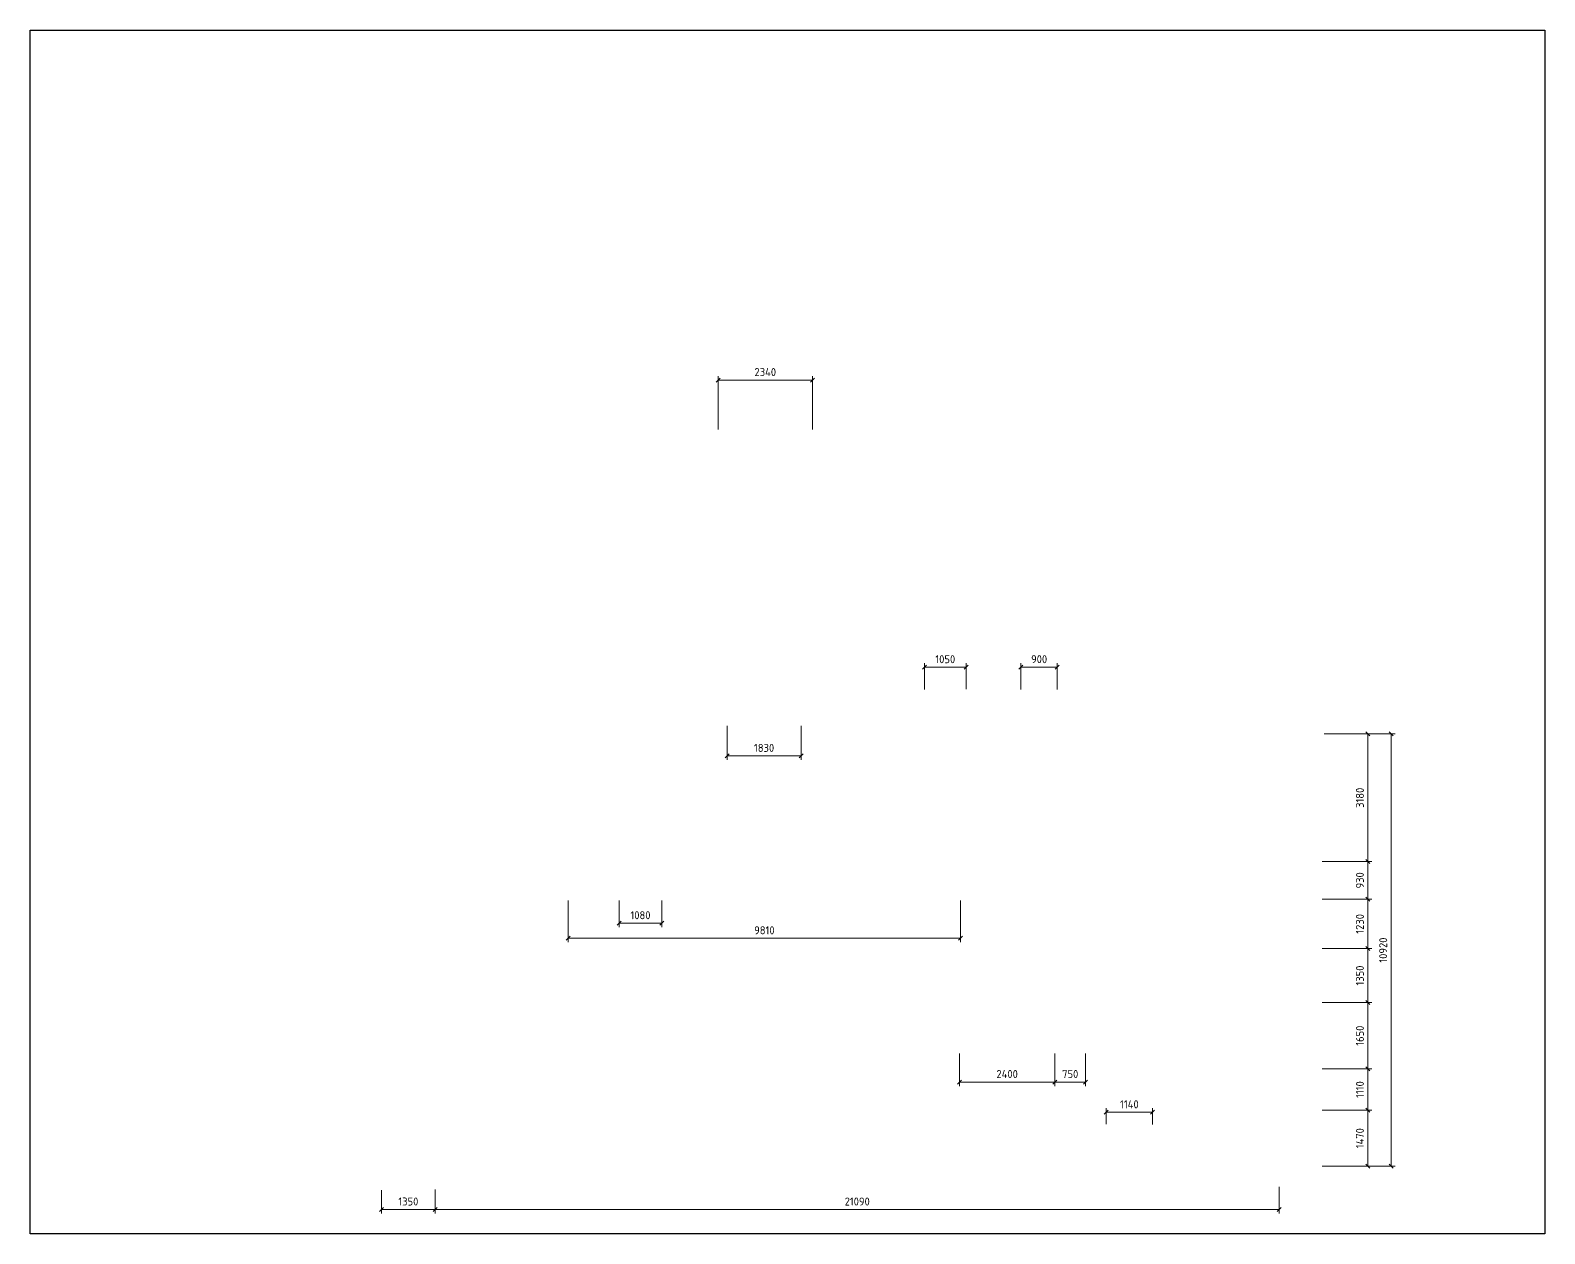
# Model space of a CAD drawing. Header units: millimetres. Extents: x -2662 to 81909, y -12 to 30287.
# Drawn here: x 44063 to 81909, y -12 to 30083 of the extents above; entities that cross this region are included whole.
import ezdxf

# ---------------------------------------------------------------- set-up
doc = ezdxf.new("R2010")
doc.units = ezdxf.units.MM
doc.layers.add('белый', color=7, linetype='Continuous', plot=False)
doc.styles.get("Standard").update_dxf_attribs({"font": 'GOST Common.ttf'})
doc.dimstyles.new('ISO-25', dxfattribs={"dimtxt": 200, "dimasz": 100, "dimexe": 100, "dimexo": 100, "dimgap": 100, "dimtad": 1, "dimdec": 0, "dimtxsty": 'Standard', "dimblk": 'OBLIQUE', "dimcen": 2.5, "dimadec": 0, "dimazin": 0, "dimtfac": 1, "dimtdec": 0, "dimtmove": 0, "dimatfit": 3, "dimfxl": 1, "dimlwd": 5, "dimlwe": 5, "dimarcsym": 0})
doc.dimstyles.new('RED ISO-25', dxfattribs={"dimtxt": 200, "dimasz": 100, "dimexe": 100, "dimexo": 100, "dimgap": 100, "dimtad": 1, "dimdec": 0, "dimtxsty": 'Standard', "dimblk": 'OBLIQUE', "dimcen": 2.5, "dimclrd": 1, "dimclre": 1, "dimclrt": 1, "dimadec": 0, "dimazin": 0, "dimtfac": 1, "dimtdec": 0, "dimtmove": 0, "dimatfit": 3, "dimfxl": 1, "dimtfillclr": 256, "dimlwd": 5, "dimlwe": 5, "dimarcsym": 0})
picture_1 = doc.add_image_def('image2.png', size_in_pixel=(5259, 4182))

# ---------------------------------------------------------------- blocks, each defined once
blk = doc.blocks.new('_Oblique')
at = {"color": 0, "linetype": 'ByBlock', "lineweight": -2}
blk.add_line((-0.5, -0.5), (0.5, 0.5), dxfattribs=at)
blk = doc.blocks.new('*D64')
at = {"color": 0, "lineweight": 5, "transparency": 16777216}
for p, q in [((68821, 13601), (68821, 14255)), ((69726, 14155), (68821, 14155)), ((69726, 13598), (69726, 14255))]:
    blk.add_line(p, q, dxfattribs=at)
at = {"layer": 'Defpoints', "color": 0, "transparency": 16777216}
for p in [(68821, 14155), (68821, 13501), (69726, 13498)]:
    blk.add_point(p, dxfattribs=at)
at = {"color": 0, "lineweight": 5, "transparency": 16777216, "xscale": 100, "yscale": 100, "zscale": 100, "rotation": 180}
blk.add_blockref('_Oblique', (68821, 14155), dxfattribs=at)
at = {"color": 0, "lineweight": 5, "transparency": 16777216, "xscale": 100, "yscale": 100, "zscale": 100}
blk.add_blockref('_Oblique', (69726, 14155), dxfattribs=at)
at = {"color": 0, "transparency": 16777216, "insert": (69274, 14355), "char_height": 200, "attachment_point": 5}
blk.add_mtext('900', dxfattribs=at)
blk = doc.blocks.new('*D112')
at = {"layer": 'Defpoints', "color": 0, "transparency": 16777216}
for p in [(76250, 3076), (77490, 3076), (76250, 1676)]:
    blk.add_point(p, dxfattribs=at)
at = {"layer": 'белый', "color": 0, "lineweight": 5, "transparency": 16777216}
for p, q in [((76350, 3076), (77590, 3076)), ((77490, 1676), (77490, 3076)), ((76350, 1676), (77590, 1676))]:
    blk.add_line(p, q, dxfattribs=at)
at = {"layer": 'белый', "color": 0, "lineweight": 5, "transparency": 16777216, "xscale": 100, "yscale": 100, "zscale": 100}
for p, rotation in [((77490, 3076), 90), ((77490, 1676), 270)]:
    blk.add_blockref('_Oblique', p, dxfattribs=dict(at, rotation=rotation))
at = {"layer": 'белый', "color": 0, "transparency": 16777216, "insert": (77290, 2376), "char_height": 200, "attachment_point": 5, "rotation": 90}
blk.add_mtext('1470', dxfattribs=at)
blk = doc.blocks.new('*D115')
at = {"layer": 'Defpoints', "color": 0, "transparency": 16777216}
for p in [(76250, 4111), (77490, 3076), (77490, 3076)]:
    blk.add_point(p, dxfattribs=at)
at = {"layer": 'белый', "color": 0, "lineweight": 5, "transparency": 16777216}
for p, q in [((76350, 4111), (77590, 4111)), ((77490, 4111), (77490, 3076)), ((77590, 3076), (77590, 3076))]:
    blk.add_line(p, q, dxfattribs=at)
at = {"layer": 'белый', "color": 0, "lineweight": 5, "transparency": 16777216, "xscale": 100, "yscale": 100, "zscale": 100}
for p, rotation in [((77490, 4111), 90), ((77490, 3076), 270)]:
    blk.add_blockref('_Oblique', p, dxfattribs=dict(at, rotation=rotation))
at = {"layer": 'белый', "color": 0, "transparency": 16777216, "insert": (77290, 3593), "char_height": 200, "attachment_point": 5, "rotation": 90}
blk.add_mtext('1110', dxfattribs=at)
blk = doc.blocks.new('*D116')
at = {"layer": 'Defpoints', "color": 0, "transparency": 16777216}
for p in [(76250, 5770), (77490, 4111), (77490, 4111)]:
    blk.add_point(p, dxfattribs=at)
at = {"layer": 'белый', "color": 0, "lineweight": 5, "transparency": 16777216}
for p, q in [((76350, 5770), (77590, 5770)), ((77490, 5770), (77490, 4111)), ((77590, 4111), (77590, 4111))]:
    blk.add_line(p, q, dxfattribs=at)
at = {"layer": 'белый', "color": 0, "lineweight": 5, "transparency": 16777216, "xscale": 100, "yscale": 100, "zscale": 100}
for p, rotation in [((77490, 5770), 90), ((77490, 4111), 270)]:
    blk.add_blockref('_Oblique', p, dxfattribs=dict(at, rotation=rotation))
at = {"layer": 'белый', "color": 0, "transparency": 16777216, "insert": (77290, 4940), "char_height": 200, "attachment_point": 5, "rotation": 90}
blk.add_mtext('1650', dxfattribs=at)
blk = doc.blocks.new('*D117')
at = {"layer": 'Defpoints', "color": 0, "transparency": 16777216}
for p in [(76250, 7119), (77490, 7119), (77490, 5770)]:
    blk.add_point(p, dxfattribs=at)
at = {"layer": 'белый', "color": 0, "lineweight": 5, "transparency": 16777216}
for p, q in [((76350, 7119), (77590, 7119)), ((77490, 5770), (77490, 7119))]:
    blk.add_line(p, q, dxfattribs=at)
at = {"layer": 'белый', "color": 0, "lineweight": 5, "transparency": 16777216, "xscale": 100, "yscale": 100, "zscale": 100}
for p, rotation in [((77490, 7119), 90), ((77490, 5770), 270)]:
    blk.add_blockref('_Oblique', p, dxfattribs=dict(at, rotation=rotation))
at = {"layer": 'белый', "color": 0, "transparency": 16777216, "insert": (77290, 6444), "char_height": 200, "attachment_point": 5, "rotation": 90}
blk.add_mtext('1350', dxfattribs=at)
blk = doc.blocks.new('*D118')
at = {"layer": 'Defpoints', "color": 0, "transparency": 16777216}
for p in [(76250, 8355), (77490, 7119), (77490, 7119)]:
    blk.add_point(p, dxfattribs=at)
at = {"layer": 'белый', "color": 0, "lineweight": 5, "transparency": 16777216}
for p, q in [((76350, 8355), (77590, 8355)), ((77490, 8355), (77490, 7119)), ((77590, 7119), (77590, 7119))]:
    blk.add_line(p, q, dxfattribs=at)
at = {"layer": 'белый', "color": 0, "lineweight": 5, "transparency": 16777216, "xscale": 100, "yscale": 100, "zscale": 100}
for p, rotation in [((77490, 8355), 90), ((77490, 7119), 270)]:
    blk.add_blockref('_Oblique', p, dxfattribs=dict(at, rotation=rotation))
at = {"layer": 'белый', "color": 0, "transparency": 16777216, "insert": (77290, 7737), "char_height": 200, "attachment_point": 5, "rotation": 90}
blk.add_mtext('1230', dxfattribs=at)
blk = doc.blocks.new('*D120')
at = {"layer": 'Defpoints', "color": 0, "transparency": 16777216}
for p in [(76251, 9293), (77490, 8355), (77490, 8355)]:
    blk.add_point(p, dxfattribs=at)
at = {"layer": 'белый', "color": 0, "lineweight": 5, "transparency": 16777216}
for p, q in [((76351, 9293), (77590, 9293)), ((77490, 9293), (77490, 8355)), ((77590, 8355), (77590, 8355))]:
    blk.add_line(p, q, dxfattribs=at)
at = {"layer": 'белый', "color": 0, "lineweight": 5, "transparency": 16777216, "xscale": 100, "yscale": 100, "zscale": 100}
for p, rotation in [((77490, 9293), 90), ((77490, 8355), 270)]:
    blk.add_blockref('_Oblique', p, dxfattribs=dict(at, rotation=rotation))
at = {"layer": 'белый', "color": 0, "transparency": 16777216, "insert": (77290, 8824), "char_height": 200, "attachment_point": 5, "rotation": 90}
blk.add_mtext('930', dxfattribs=at)
blk = doc.blocks.new('*D121')
at = {"layer": 'Defpoints', "color": 0, "transparency": 16777216}
for p in [(76300, 12485), (77490, 9293), (77490, 9293)]:
    blk.add_point(p, dxfattribs=at)
at = {"layer": 'белый', "color": 0, "lineweight": 5, "transparency": 16777216}
for p, q in [((76400, 12485), (77590, 12485)), ((77490, 12485), (77490, 9293)), ((77590, 9293), (77590, 9293))]:
    blk.add_line(p, q, dxfattribs=at)
at = {"layer": 'белый', "color": 0, "lineweight": 5, "transparency": 16777216, "xscale": 100, "yscale": 100, "zscale": 100}
for p, rotation in [((77490, 12485), 90), ((77490, 9293), 270)]:
    blk.add_blockref('_Oblique', p, dxfattribs=dict(at, rotation=rotation))
at = {"layer": 'белый', "color": 0, "transparency": 16777216, "insert": (77290, 10889), "char_height": 200, "attachment_point": 5, "rotation": 90}
blk.add_mtext('3180', dxfattribs=at)
blk = doc.blocks.new('*D122')
at = {"layer": 'Defpoints', "color": 0, "transparency": 16777216}
for p in [(67452, 14155), (66406, 13495), (67452, 13503)]:
    blk.add_point(p, dxfattribs=at)
at = {"layer": 'белый', "color": 0, "lineweight": 5, "transparency": 16777216}
for p, q in [((66406, 13595), (66406, 14255)), ((66406, 14155), (67452, 14155)), ((67452, 13603), (67452, 14255))]:
    blk.add_line(p, q, dxfattribs=at)
at = {"layer": 'белый', "color": 0, "lineweight": 5, "transparency": 16777216, "xscale": 100, "yscale": 100, "zscale": 100, "rotation": 180}
blk.add_blockref('_Oblique', (66406, 14155), dxfattribs=at)
at = {"layer": 'белый', "color": 0, "lineweight": 5, "transparency": 16777216, "xscale": 100, "yscale": 100, "zscale": 100}
blk.add_blockref('_Oblique', (67452, 14155), dxfattribs=at)
at = {"layer": 'белый', "color": 0, "transparency": 16777216, "insert": (66929, 14355), "char_height": 200, "attachment_point": 5}
blk.add_mtext('1050', dxfattribs=at)
blk = doc.blocks.new('*D123')
at = {"layer": 'Defpoints', "color": 0, "transparency": 16777216}
for p in [(77490, 12485), (78072, 12485), (77490, 1676)]:
    blk.add_point(p, dxfattribs=at)
at = {"layer": 'белый', "color": 0, "lineweight": 5, "transparency": 16777216}
for p, q in [((77590, 12485), (78172, 12485)), ((78072, 1676), (78072, 12485)), ((77590, 1676), (78172, 1676))]:
    blk.add_line(p, q, dxfattribs=at)
at = {"layer": 'белый', "color": 0, "lineweight": 5, "transparency": 16777216, "xscale": 100, "yscale": 100, "zscale": 100}
for p, rotation in [((78072, 12485), 90), ((78072, 1676), 270)]:
    blk.add_blockref('_Oblique', p, dxfattribs=dict(at, rotation=rotation))
at = {"layer": 'белый', "color": 0, "transparency": 16777216, "insert": (77872, 7080), "char_height": 200, "attachment_point": 5, "rotation": 90}
blk.add_mtext('10920', dxfattribs=at)
blk = doc.blocks.new('*D126')
at = {"layer": 'Defpoints', "color": 0, "transparency": 16777216}
for p in [(72109, 3024), (70951, 2625), (72109, 2620)]:
    blk.add_point(p, dxfattribs=at)
at = {"layer": 'белый', "color": 1, "lineweight": 5, "transparency": 16777216}
for p, q in [((70951, 2725), (70951, 3124)), ((72109, 2720), (72109, 3124)), ((70951, 3024), (72109, 3024))]:
    blk.add_line(p, q, dxfattribs=at)
at = {"layer": 'белый', "color": 1, "lineweight": 5, "transparency": 16777216, "xscale": 100, "yscale": 100, "zscale": 100, "rotation": 180}
blk.add_blockref('_Oblique', (70951, 3024), dxfattribs=at)
at = {"layer": 'белый', "color": 1, "lineweight": 5, "transparency": 16777216, "xscale": 100, "yscale": 100, "zscale": 100}
blk.add_blockref('_Oblique', (72109, 3024), dxfattribs=at)
at = {"layer": 'белый', "color": 1, "transparency": 16777216, "insert": (71530, 3224), "char_height": 200, "attachment_point": 5}
blk.add_mtext('1140', dxfattribs=at)
blk = doc.blocks.new('*D128')
at = {"layer": 'Defpoints', "color": 0, "transparency": 16777216}
for p in [(57508, 8421), (67309, 8421), (67309, 7375)]:
    blk.add_point(p, dxfattribs=at)
at = {"layer": 'белый', "color": 1, "lineweight": 5, "transparency": 16777216}
for p, q in [((57508, 8321), (57508, 7275)), ((67309, 8321), (67309, 7275)), ((57508, 7375), (67309, 7375))]:
    blk.add_line(p, q, dxfattribs=at)
at = {"layer": 'белый', "color": 1, "lineweight": 5, "transparency": 16777216, "xscale": 100, "yscale": 100, "zscale": 100, "rotation": 180}
blk.add_blockref('_Oblique', (57508, 7375), dxfattribs=at)
at = {"layer": 'белый', "color": 1, "lineweight": 5, "transparency": 16777216, "xscale": 100, "yscale": 100, "zscale": 100}
blk.add_blockref('_Oblique', (67309, 7375), dxfattribs=at)
at = {"layer": 'белый', "color": 1, "transparency": 16777216, "insert": (62408, 7575), "char_height": 200, "attachment_point": 5}
blk.add_mtext('9810', dxfattribs=at)
blk = doc.blocks.new('*D129')
at = {"layer": 'Defpoints', "color": 0, "transparency": 16777216}
for p in [(61479, 12792), (63324, 12792), (63324, 11937)]:
    blk.add_point(p, dxfattribs=at)
at = {"layer": 'белый', "color": 1, "lineweight": 5, "transparency": 16777216}
for p, q in [((61479, 12692), (61479, 11837)), ((63324, 12692), (63324, 11837)), ((61479, 11937), (63324, 11937))]:
    blk.add_line(p, q, dxfattribs=at)
at = {"layer": 'белый', "color": 1, "lineweight": 5, "transparency": 16777216, "xscale": 100, "yscale": 100, "zscale": 100, "rotation": 180}
blk.add_blockref('_Oblique', (61479, 11937), dxfattribs=at)
at = {"layer": 'белый', "color": 1, "lineweight": 5, "transparency": 16777216, "xscale": 100, "yscale": 100, "zscale": 100}
blk.add_blockref('_Oblique', (63324, 11937), dxfattribs=at)
at = {"layer": 'белый', "color": 1, "transparency": 16777216, "insert": (62401, 12137), "char_height": 200, "attachment_point": 5}
blk.add_mtext('1830', dxfattribs=at)
blk = doc.blocks.new('*D130')
at = {"layer": 'Defpoints', "color": 0, "transparency": 16777216}
for p in [(63607, 21336), (61255, 20000), (63607, 19998)]:
    blk.add_point(p, dxfattribs=at)
at = {"layer": 'белый', "color": 0, "lineweight": 5, "transparency": 16777216}
for p, q in [((61255, 20100), (61255, 21436)), ((61255, 21336), (63607, 21336)), ((63607, 20098), (63607, 21436))]:
    blk.add_line(p, q, dxfattribs=at)
at = {"layer": 'белый', "color": 0, "lineweight": 5, "transparency": 16777216, "xscale": 100, "yscale": 100, "zscale": 100, "rotation": 180}
blk.add_blockref('_Oblique', (61255, 21336), dxfattribs=at)
at = {"layer": 'белый', "color": 0, "lineweight": 5, "transparency": 16777216, "xscale": 100, "yscale": 100, "zscale": 100}
blk.add_blockref('_Oblique', (63607, 21336), dxfattribs=at)
at = {"layer": 'белый', "color": 0, "transparency": 16777216, "insert": (62431, 21536), "char_height": 200, "attachment_point": 5}
blk.add_mtext('2340', dxfattribs=at)
blk = doc.blocks.new('*D131')
at = {"layer": 'Defpoints', "color": 0, "transparency": 16777216}
for p in [(58776, 8417), (59849, 8417), (59849, 7752)]:
    blk.add_point(p, dxfattribs=at)
at = {"layer": 'белый', "color": 1, "lineweight": 5, "transparency": 16777216}
for p, q in [((58776, 8317), (58776, 7652)), ((59849, 8317), (59849, 7652)), ((58776, 7752), (59849, 7752))]:
    blk.add_line(p, q, dxfattribs=at)
at = {"layer": 'белый', "color": 1, "lineweight": 5, "transparency": 16777216, "xscale": 100, "yscale": 100, "zscale": 100, "rotation": 180}
blk.add_blockref('_Oblique', (58776, 7752), dxfattribs=at)
at = {"layer": 'белый', "color": 1, "lineweight": 5, "transparency": 16777216, "xscale": 100, "yscale": 100, "zscale": 100}
blk.add_blockref('_Oblique', (59849, 7752), dxfattribs=at)
at = {"layer": 'белый', "color": 1, "transparency": 16777216, "insert": (59312, 7952), "char_height": 200, "attachment_point": 5}
blk.add_mtext('1080', dxfattribs=at)
blk = doc.blocks.new('*D132')
at = {"layer": 'Defpoints', "color": 0, "transparency": 16777216}
for p in [(67281, 4598), (69670, 4598), (69670, 3781)]:
    blk.add_point(p, dxfattribs=at)
at = {"layer": 'белый', "color": 1, "lineweight": 5, "transparency": 16777216}
for p, q in [((67281, 4498), (67281, 3681)), ((69670, 4498), (69670, 3681)), ((67281, 3781), (69670, 3781))]:
    blk.add_line(p, q, dxfattribs=at)
at = {"layer": 'белый', "color": 1, "lineweight": 5, "transparency": 16777216, "xscale": 100, "yscale": 100, "zscale": 100, "rotation": 180}
blk.add_blockref('_Oblique', (67281, 3781), dxfattribs=at)
at = {"layer": 'белый', "color": 1, "lineweight": 5, "transparency": 16777216, "xscale": 100, "yscale": 100, "zscale": 100}
blk.add_blockref('_Oblique', (69670, 3781), dxfattribs=at)
at = {"layer": 'белый', "color": 1, "transparency": 16777216, "insert": (68475, 3981), "char_height": 200, "attachment_point": 5}
blk.add_mtext('2400', dxfattribs=at)
blk = doc.blocks.new('*D133')
at = {"layer": 'Defpoints', "color": 0, "transparency": 16777216}
for p in [(70431, 4593), (69670, 3781), (70431, 3781)]:
    blk.add_point(p, dxfattribs=at)
at = {"layer": 'белый', "color": 1, "lineweight": 5, "transparency": 16777216}
for p, q in [((70431, 4493), (70431, 3681)), ((69670, 3781), (70431, 3781))]:
    blk.add_line(p, q, dxfattribs=at)
at = {"layer": 'белый', "color": 1, "lineweight": 5, "transparency": 16777216, "xscale": 100, "yscale": 100, "zscale": 100, "rotation": 180}
blk.add_blockref('_Oblique', (69670, 3781), dxfattribs=at)
at = {"layer": 'белый', "color": 1, "lineweight": 5, "transparency": 16777216, "xscale": 100, "yscale": 100, "zscale": 100}
blk.add_blockref('_Oblique', (70431, 3781), dxfattribs=at)
at = {"layer": 'белый', "color": 1, "transparency": 16777216, "insert": (70051, 3981), "char_height": 200, "attachment_point": 5}
blk.add_mtext('750', dxfattribs=at)
blk = doc.blocks.new('*D134')
at = {"layer": 'Defpoints', "color": 0, "transparency": 16777216}
for p in [(54185, 1194), (75271, 1264), (75271, 593)]:
    blk.add_point(p, dxfattribs=at)
at = {"layer": 'белый', "color": 0, "lineweight": 5, "transparency": 16777216}
for p, q in [((75271, 1164), (75271, 493)), ((54185, 1094), (54185, 493)), ((54185, 593), (75271, 593))]:
    blk.add_line(p, q, dxfattribs=at)
at = {"layer": 'белый', "color": 0, "lineweight": 5, "transparency": 16777216, "xscale": 100, "yscale": 100, "zscale": 100, "rotation": 180}
blk.add_blockref('_Oblique', (54185, 593), dxfattribs=at)
at = {"layer": 'белый', "color": 0, "lineweight": 5, "transparency": 16777216, "xscale": 100, "yscale": 100, "zscale": 100}
blk.add_blockref('_Oblique', (75271, 593), dxfattribs=at)
at = {"layer": 'белый', "color": 0, "transparency": 16777216, "insert": (64728, 793), "char_height": 200, "attachment_point": 5}
blk.add_mtext('21090', dxfattribs=at)
blk = doc.blocks.new('*D135')
at = {"layer": 'Defpoints', "color": 0, "transparency": 16777216}
for p in [(52836, 1179), (54185, 593), (54185, 593)]:
    blk.add_point(p, dxfattribs=at)
at = {"layer": 'белый', "color": 0, "lineweight": 5, "transparency": 16777216}
for p, q in [((52836, 1079), (52836, 493)), ((52836, 593), (54185, 593))]:
    blk.add_line(p, q, dxfattribs=at)
at = {"layer": 'белый', "color": 0, "lineweight": 5, "transparency": 16777216, "xscale": 100, "yscale": 100, "zscale": 100, "rotation": 180}
blk.add_blockref('_Oblique', (52836, 593), dxfattribs=at)
at = {"layer": 'белый', "color": 0, "lineweight": 5, "transparency": 16777216, "xscale": 100, "yscale": 100, "zscale": 100}
blk.add_blockref('_Oblique', (54185, 593), dxfattribs=at)
at = {"layer": 'белый', "color": 0, "transparency": 16777216, "insert": (53511, 793), "char_height": 200, "attachment_point": 5}
blk.add_mtext('1350', dxfattribs=at)

msp = doc.modelspace()

# ---------------------------------------------------------------- dimensions: what is measured, and where the dimension line sits
dim = msp.add_linear_dim(base=(68821.1, 14154.9), p1=(69726, 13498.4), p2=(68821.1, 13500.9), text='900', dimstyle='ISO-25')
dim.commit()
dim.dimension.update_dxf_attribs({"geometry": '*D64', "text_midpoint": (69273.5, 14354.9)})
at = {"layer": 'белый'}
for base, p1, p2, text, dimstyle, picture, middle in [((63606.7, 21336.4), (61255.5, 20000.1), (63606.7, 19997.5), '2340', 'ISO-25', '*D130', (62431.1, 21536.4)), ((67451.6, 14154.9), (66405.7, 13494.7), (67451.6, 13503.5), '1050', 'ISO-25', '*D122', (66928.7, 14354.9)), ((63324, 11936.9), (61478.9, 12791.7), (63324, 12791.7), '1830', 'RED ISO-25', '*D129', (62401.4, 12136.9)), ((67309.2, 7374.6), (57507.8, 8421.3), (67309.2, 8421.3), '9810', 'RED ISO-25', '*D128', (62408.5, 7574.6)), ((59848.7, 7751.6), (58775.8, 8417.4), (59848.7, 8417.4), '1080', 'RED ISO-25', '*D131', (59312.3, 7951.6)), ((69670.1, 3780.5), (67280.6, 4598.4), (69670.1, 4598.4), '2400', 'RED ISO-25', '*D132', (68475.4, 3980.5)), ((70431.1, 3780.5), (69670.1, 3780.5), (70431.1, 4592.6), '750', 'RED ISO-25', '*D133', (70050.6, 3980.5)), ((72109, 3024.1), (70951.5, 2625.3), (72109, 2619.6), '1140', 'RED ISO-25', '*D126', (71530.3, 3224.1)), ((54185.3, 593.2), (52836.5, 1178.8), (54185.3, 593.2), '1350', 'ISO-25', '*D135', (53510.9, 793.2)), ((75270.7, 593.2), (54185.3, 1193.6), (75270.7, 1264), '21090', 'ISO-25', '*D134', (64728, 793.2))]:
    dim = msp.add_linear_dim(base=base, p1=p1, p2=p2, text=text, dimstyle=dimstyle, dxfattribs=at)
    dim.commit()
    dim.dimension.update_dxf_attribs({"geometry": picture, "text_midpoint": middle})
for base, p1, p2, text, picture, middle in [((77490, 9293.1), (76300, 12485), (77490, 9293.1), '3180', '*D121', (77290, 10889)), ((78072.5, 12485), (77490, 1675.7), (77490, 12485), '10920', '*D123', (77872.5, 7080.4)), ((77490, 8355.5), (76250.7, 9293.1), (77490, 8355.5), '930', '*D120', (77290, 8824.3)), ((77490, 7119.3), (76250.4, 8355.5), (77490, 7119.3), '1230', '*D118', (77290, 7737.4)), ((77490, 4111), (76250.3, 5769.6), (77490, 4111), '1650', '*D116', (77290, 4940.3)), ((77490, 3075.6), (76249.6, 4111), (77490, 3075.6), '1110', '*D115', (77290, 3593.3)), ((77490, 3075.6), (76250.2, 1675.7), (76250.4, 3075.6), '1470', '*D112', (77290, 2375.7))]:
    dim = msp.add_linear_dim(base=base, p1=p1, p2=p2, angle=90, text=text, dimstyle='ISO-25', dxfattribs=at)
    dim.commit()
    dim.dimension.update_dxf_attribs({"geometry": picture, "text_midpoint": middle})
dim = msp.add_linear_dim(base=(77490, 7119.3), p1=(77490, 5769.6), p2=(76250, 7119.3), angle=90, dimstyle='ISO-25', dxfattribs=at)
dim.commit()
dim.dimension.update_dxf_attribs({"geometry": '*D117', "text_midpoint": (77290, 6444.5)})

# ---------------------------------------------------------------- pictures from other files: only their frames are drawn
at = {"color": 0}
image = msp.add_image(picture_1, insert=(44063, -12.5), size_in_units=(37845.7, 30095.2), dxfattribs=at)
image.dxf.flags = 15

doc.saveas('drawing.dxf')
